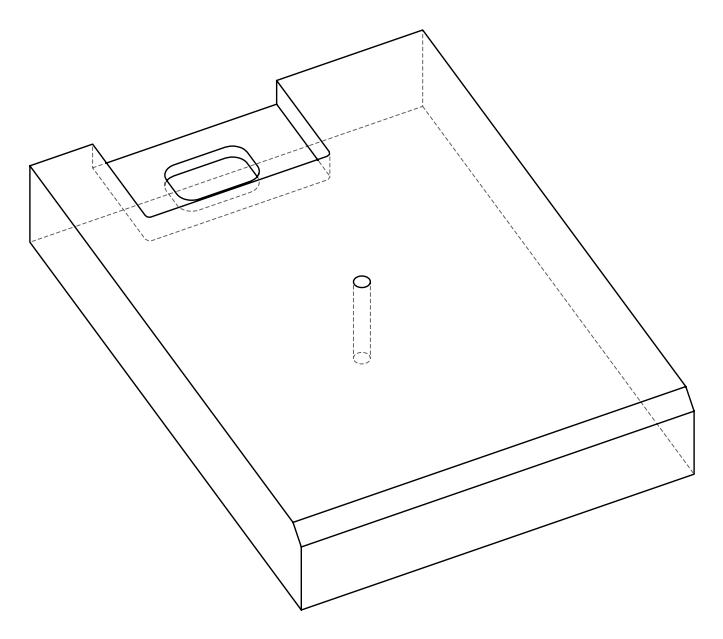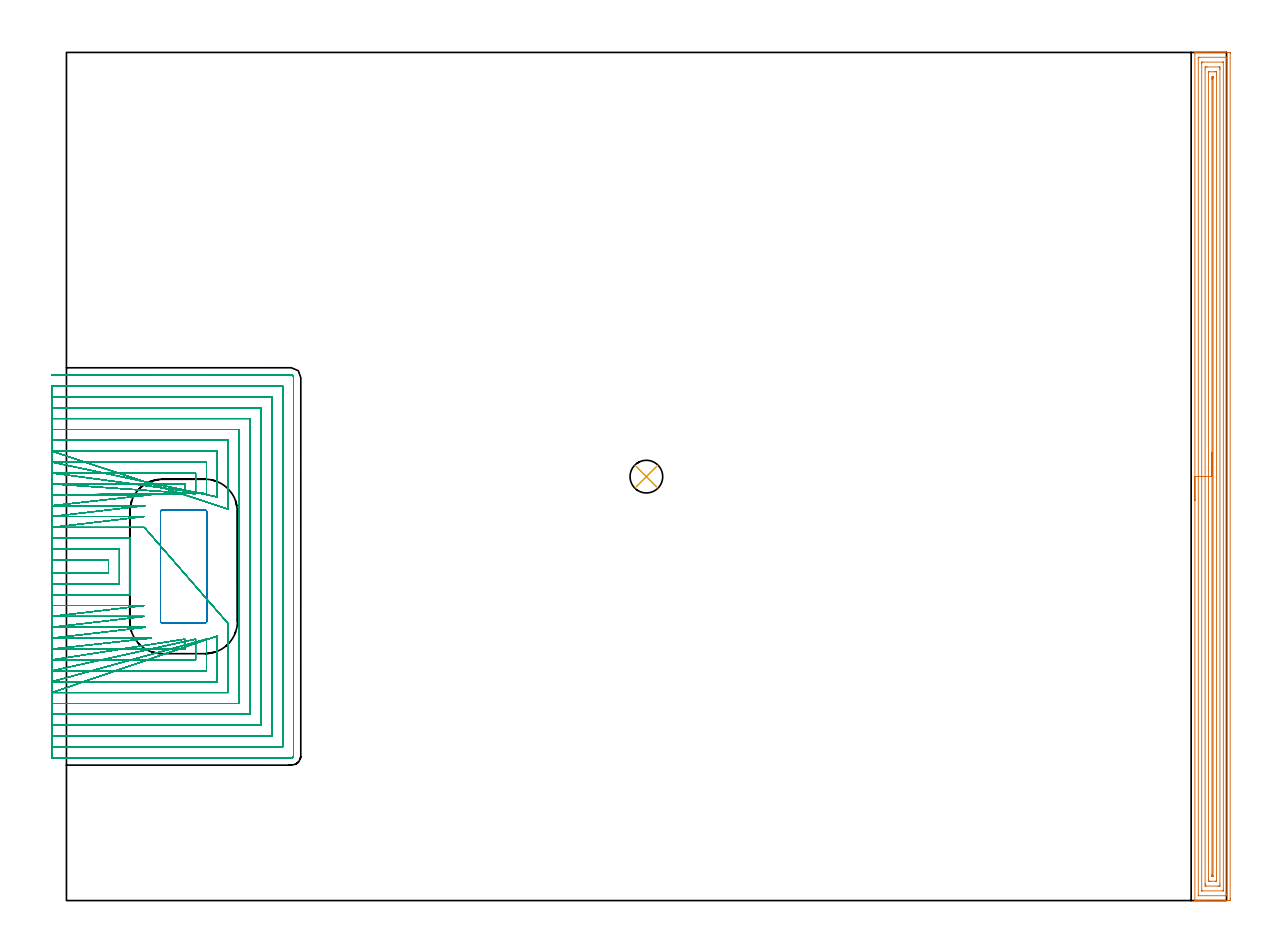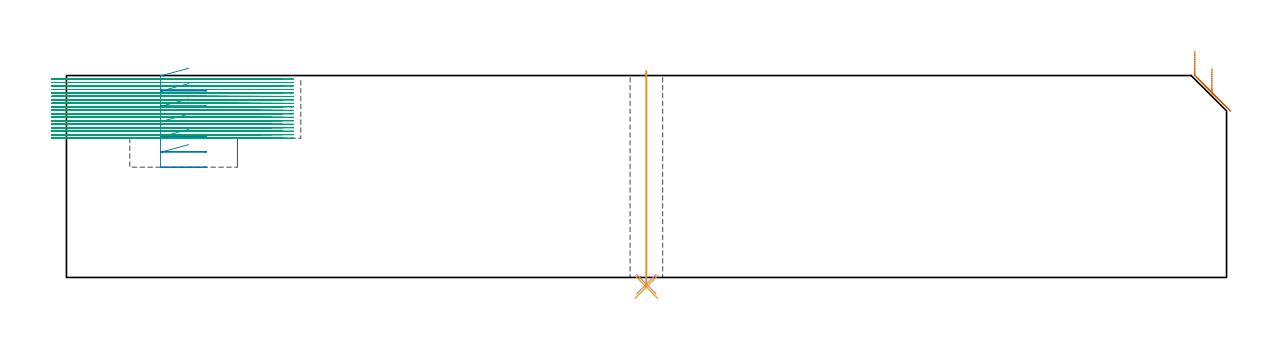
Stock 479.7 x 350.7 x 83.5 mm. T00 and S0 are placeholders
(PLAN: 5 operations, 4 tool changes, 234.3 min)
(1 AREA_MILL | FG_CHAMFER_SURFACE | UGT0205_001 | 17.03 min | 37373 mm3)
(2 MILL_RECTANGULAR_POCKET | POCKET_RECTANGULAR_STRAIGHT | UGT0201_109 | Follow Part, ap 6.35, ae 75% | 2.46 min | 115793 mm3)
(3 MILL_SLOT | SLOT_PARTIAL_RECTANGULAR | NXT0201_008 | Follow Part, ap 1.5, ae 75% | 214.14 min | 333091 mm3)
(4 DRILL_THROUGH_HOLE_FROM_SOLID_MATERIAL | STEP1HOLE | NXT0301_042 | 0.35 min | 3272 mm3)
(5 DRILL_TO_ENLARGE_THROUGH_HOLE | STEP1HOLE | NXT0301_102 | 0.36 min | 8637 mm3)
(TOOL UGT0205_001 | Chamfer Mill 20 x 3 x 45 deg. | D20 FL50 Z2)
(TOOL UGT0201_109 | End Mill 25.4 mm | D25.4 FL25 Z2)
(TOOL NXT0201_008 | ENDMILL 6mm [2P460-0600-NA 1630] | D6 FL26 Z6)
(TOOL NXT0301_042 | Carbide Drill 7.1mm [860.1-0710-057A1-MM 2214] | D7.1 PA140 FL85 Z2)
(TOOL NXT0301_102 | Carbide Drill 13.5mm [860.1-1350-108A1-MM 2214] | D13.5 PA140 FL123 Z2)
(OP 1 AREA_MILL)
G17 G21 G94 G90
T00 M6
G54
G17 G0 G90 X466.6 Y165.35 S1061 M3
G43 Z93.5 H0
G94 G1 Y165.388 Z92.628 F250.
Y165.502 Z91.763
Y165.691 Z90.912
Y165.953 Z90.08
Y166.287 Z89.274
Y166.69 Z88.5
Y167.159 Z87.764
Y167.69 Z87.072
Y168.279 Z86.429
Y168.922 Z85.839
Y169.614 Z85.308
Y170.35 Z84.84
Y171.124 Z84.437
Y171.93 Z84.103
Y172.762 Z83.841
Y173.614 Z83.652
Y174.478 Z83.538
Y175.35 Z83.5
Y350.523
X466.603 Y350.69 Z83.488
X466.661 Y350.693 Z83.431
X467.079 Y350.7 Z83.02
X467.393 Z82.707
X468.099 Z81.996
X469.344 Z80.753
X470.776 Z79.319
X480.594 Z69.504
X480.866 Y350.698 Z69.232
X481.192 Y350.69 Z68.906
X481.199 Y350.364 Z68.899
X481.2 Y0.91 Z68.9
X481.199 Y0.624 Z68.901
X481.194 Y0.023 Z68.904
X481.192 Y0.007 Z68.906
X480.594 Y0.003 Z69.504
X479.971 Y0. Z70.126
X469.884 Z80.211
X468.451 Z81.645
X468.099 Z81.996
X467.393 Z82.707
X467.079 Z83.02
X466.663 Z83.428
X466.624 Z83.466
X466.602 Y0.008 Z83.488
X466.6 Y0.177 Z83.5
Y175.35
X468.014 Z82.086
X468.015 Y348.373 Z82.085
X468.016 Y348.458 Z82.084
X468.021 Y348.626 Z82.079
X468.028 Y348.691 Z82.072
X468.048 Y348.694 Z82.052
X468.099 Y348.696 Z82.001
X468.581 Y348.7 Z81.519
X479.291 Z70.809
X479.701 Y348.699 Z70.399
X479.76 Y348.697 Z70.34
X479.775 Y348.693 Z70.325
X479.779 Y348.69 Z70.321
X479.781 Y348.655 Z70.319
X479.784 Y348.543 Z70.316
X479.786 Y348.374 Z70.314
Y348.289
X479.785 Y2.327 Z70.315
X479.784 Y2.242 Z70.316
X479.779 Y2.074 Z70.321
X479.772 Y2.009 Z70.328
X479.752 Y2.007 Z70.348
X479.701 Y2.004 Z70.399
X479.219 Y2. Z70.881
X468.099 Y2.001 Z82.001
X468.04 Y2.004 Z82.06
X468.025 Y2.007 Z82.075
X468.021 Y2.01 Z82.079
X468.019 Y2.045 Z82.081
X468.016 Y2.157 Z82.084
X468.014 Y2.496 Z82.086
Y175.35
X469.428 Z80.672
X469.429 Y346.064 Z80.671
X469.43 Y346.502 Z80.67
X469.431 Y346.615 Z80.669
X469.434 Y346.671 Z80.666
X469.437 Y346.69 Z80.663
X469.488 Y346.693 Z80.612
X469.687 Y346.699 Z80.413
X478.114 Z71.986
X478.247 Y346.696 Z71.853
X478.351 Y346.69 Z71.749
X478.366 Y346.686 Z71.734
X478.368 Y346.678 Z71.732
X478.37 Y346.653 Z71.73
X478.371 Y346.502 Z71.729
Y4.636
X478.37 Y4.198 Z71.73
X478.369 Y4.085 Z71.731
X478.366 Y4.029 Z71.734
X478.363 Y4.01 Z71.737
X478.312 Y4.007 Z71.788
X478.113 Y4.001 Z71.987
X469.686 Z80.414
X469.554 Y4.004 Z80.546
X469.449 Y4.01 Z80.651
X469.434 Y4.014 Z80.666
X469.432 Y4.022 Z80.668
X469.43 Y4.047 Z80.67
X469.429 Y4.198 Z80.671
X469.428 Y175.35 Z80.672
X470.843 Z79.257
Y343.82
X470.849 Y344.641 Z79.251
X470.852 Y344.69 Z79.248
X470.9 Y344.694 Z79.2
X471.01 Y344.698 Z79.09
X471.23 Y344.699 Z78.87
X471.669 Y344.7 Z78.431
X476.577 Z73.523
X476.792 Y344.698 Z73.308
X476.9 Y344.694 Z73.2
X476.948 Y344.69 Z73.152
X476.95 Y344.654 Z73.15
X476.957 Y343.887 Z73.143
Y343.82
Y6.88
X476.951 Y6.059 Z73.149
X476.948 Y6.01 Z73.152
X476.9 Y6.006 Z73.2
X476.79 Y6.003 Z73.31
X476.57 Y6.001 Z73.53
X476.131 Y6. Z73.969
X471.223 Y6.001 Z78.877
X471.008 Y6.003 Z79.092
X470.9 Y6.006 Z79.2
X470.852 Y6.01 Z79.248
X470.85 Y6.046 Z79.25
X470.843 Y6.813 Z79.257
Y6.88
Y175.35
X472.257 Z77.843
Y342.337
X472.26 Y342.642 Z77.84
X472.262 Y342.681 Z77.838
X472.265 Y342.691 Z77.835
X472.271 Y342.694 Z77.829
X472.311 Y342.698 Z77.789
X472.395 Y342.7 Z77.705
X472.561 Z77.539
X474.573 Z75.527
X475.239 Y342.699 Z74.861
X475.469 Y342.696 Z74.631
X475.527 Y342.69 Z74.573
X475.536 Y342.674 Z74.564
X475.539 Y342.626 Z74.561
X475.542 Y342.033 Z74.558
X475.543 Y341.728 Z74.557
Y8.667
X475.542 Y8.364 Z74.558
X475.538 Y8.058 Z74.562
X475.536 Y8.022 Z74.564
X475.527 Y8.01 Z74.573
X475.488 Y8.006 Z74.612
X475.405 Y8.003 Z74.695
X475.239 Y8.001 Z74.861
X475.012 Y8. Z75.088
X473.227 Z76.873
X472.561 Y8.002 Z77.539
X472.331 Y8.004 Z77.769
X472.273 Y8.01 Z77.827
X472.264 Y8.027 Z77.836
X472.261 Y8.074 Z77.839
X472.258 Y8.667 Z77.842
X472.257 Y8.972 Z77.843
Y175.35
X473.671 Z76.429
Y339.569
X473.672 Y340.027 Z76.428
X473.674 Y340.245 Z76.426
X473.68 Y340.69 Z76.42
X473.896 Y340.696 Z76.204
X474.082 Y340.692 Z76.018
X474.122 Y340.689 Z75.978
X474.124 Y340.62 Z75.976
X474.127 Y340.465 Z75.973
X474.129 Y340.245 Z75.971
Y340.028
Y10.324
X474.126 Y10.051 Z75.974
X474.125 Y10.019 Z75.975
X474.123 Y10.01 Z75.977
X474.086 Y10.007 Z76.014
X473.987 Y10.002 Z76.113
X473.907 Y10.001 Z76.193
X473.718 Y10.008 Z76.382
X473.678 Y10.011 Z76.422
X473.676 Y10.08 Z76.424
X473.673 Y10.236 Z76.427
X473.672 Y10.455 Z76.428
X473.671 Y10.913 Z76.429
Y175.35
Y176.222 Z76.467
Y177.087 Z76.581
Y177.938 Z76.77
Y178.77 Z77.032
Y179.576 Z77.366
Y180.35 Z77.769
Y181.086 Z78.237
Y181.778 Z78.768
Y182.421 Z79.358
Y183.01 Z80.001
Y183.542 Z80.693
Y184.01 Z81.429
Y184.413 Z82.203
Y184.747 Z83.009
Y185.009 Z83.841
Y185.198 Z84.692
Y185.312 Z85.557
Y185.35 Z86.429
G0 Z93.5
M5
M2
(OP 2 MILL_RECTANGULAR_POCKET)
G17 G21 G94 G90
T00 M6
G54
G17 G0 G90 X50.618 Y161.5 S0 M3
G43 Z93.5 H0
Z86.5
G94 G1 X39.6 Z83.548 F250.
X39.516 Z83.525
X39.292 Y161.434 Z83.463
X39.101 Y161.299 Z83.4
X38.966 Y161.108 Z83.337
X38.9 Y160.884 Z83.275
Y160.8 Z83.252
Y138.15 Z77.183
Y115.5 F500.
G3 X39.6 Y114.8 R0.7
G1 X57.3
G3 X58. Y115.5 R0.7
G1 Y160.8
G3 X57.3 Y161.5 R0.7
G1 X39.6
G3 X38.9 Y160.8 R0.7
G1 Y138.15
Y137.15
G0 X50.618 Y161.5 Z80.183
G1 X39.6 Z77.231 F250.
X39.516 Z77.209
X39.292 Y161.434 Z77.146
X39.101 Y161.299 Z77.083
X38.966 Y161.108 Z77.021
X38.9 Y160.884 Z76.958
Y160.8 Z76.936
Y138.15 Z70.867
Y115.5 F500.
G3 X39.6 Y114.8 R0.7
G1 X57.3
G3 X58. Y115.5 R0.7
G1 Y160.8
G3 X57.3 Y161.5 R0.7
G1 X39.6
G3 X38.9 Y160.8 R0.7
G1 Y138.15
Y137.15
G0 X50.618 Y161.5 Z73.867
G1 X39.6 Z70.914 F250.
X39.516 Z70.892
X39.292 Y161.434 Z70.829
X39.101 Y161.299 Z70.767
X38.966 Y161.108 Z70.704
X38.9 Y160.884 Z70.641
Y160.8 Z70.619
Y138.15 Z64.55
Y115.5 F500.
G3 X39.6 Y114.8 R0.7
G1 X57.3
G3 X58. Y115.5 R0.7
G1 Y160.8
G3 X57.3 Y161.5 R0.7
G1 X39.6
G3 X38.9 Y160.8 R0.7
G1 Y138.15
Y137.15
G0 X50.618 Y161.5 Z67.55
G1 X39.6 Z64.598 F250.
X39.516 Z64.575
X39.292 Y161.434 Z64.513
X39.101 Y161.299 Z64.45
X38.966 Y161.108 Z64.387
X38.9 Y160.884 Z64.325
Y160.8 Z64.302
Y138.15 Z58.233
Y115.5 F500.
G3 X39.6 Y114.8 R0.7
G1 X57.3
G3 X58. Y115.5 R0.7
G1 Y160.8
G3 X57.3 Y161.5 R0.7
G1 X39.6
G3 X38.9 Y160.8 R0.7
G1 Y138.15
Y137.15
G0 X50.618 Y161.5 Z61.233
G1 X39.6 Z58.281 F250.
X39.516 Z58.259
X39.292 Y161.434 Z58.196
X39.101 Y161.299 Z58.133
X38.966 Y161.108 Z58.071
X38.9 Y160.884 Z58.008
Y160.8 Z57.986
Y138.15 Z51.917
Y115.5 F500.
G3 X39.6 Y114.8 R0.7
G1 X57.3
G3 X58. Y115.5 R0.7
G1 Y160.8
G3 X57.3 Y161.5 R0.7
G1 X39.6
G3 X38.9 Y160.8 R0.7
G1 Y138.15
Y137.15
G0 X50.618 Y161.5 Z54.917
G1 X39.6 Z51.965 F250.
X39.516 Z51.942
X39.292 Y161.434 Z51.879
X39.101 Y161.299 Z51.817
X38.966 Y161.108 Z51.754
X38.9 Y160.884 Z51.692
Y160.8 Z51.669
Y138.15 Z45.6
Y115.5 F500.
G3 X39.6 Y114.8 R0.7
G1 X57.3
G3 X58. Y115.5 R0.7
G1 Y160.8
G3 X57.3 Y161.5 R0.7
G1 X39.6
G3 X38.9 Y160.8 R0.7
G1 Y138.15
Y137.15
G0 Z93.5
M5
M2
(OP 3 MILL_SLOT)
G17 G21 G94 G90
T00 M6
G54
G17 G0 G90 X-6. Y135.5 S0 M3
G43 Z93.5 H1
Z82.061
G94 G1 X-3. F250.
X17.4 F500.
Y140.8
X-3.
X-6. F250.
Y131.
X-3.
X21.9 F500.
Y145.3
X-3.
X-6. F250.
Y126.5
X-3.
X26.4 F500.
Y149.8
X-3.
X-6. F250.
Y122.
X-3.
X29.2 F500.
X32.2 F250.
X-6. Y117.5 F500.
X-3. F250.
X29.2 F500.
X32.2 F250.
X-6. Y113. F500.
X-3. F250.
X29.51 F500.
X32.51 F250.
X-6. Y108.5 F500.
X-3. F250.
X31.917 F500.
X34.917 F250.
X-6. Y104. F500.
X-3. F250.
X48.9 F500.
Y105.1
Y108.1 F250.
X-6. Y99.5 F500.
X-3. F250.
X53.4 F500.
Y105.1
Y108.1 F250.
X-6. Y95. F500.
X-3. F250.
X57.9 F500.
Y105.11
Y108.11 F250.
X-6. Y90.5 F500.
X-3. F250.
X62.4 F500.
Y106.421
Y109.421 F250.
X-6. Y86. F500.
X-3. F250.
X66.9 F500.
Y111.489
Y114.489 F250.
X32.2 Y154.3 F500.
X29.2 F250.
X-3. F500.
X-6. F250.
X32.2 Y158.8 F500.
X29.2 F250.
X-3. F500.
X-6. F250.
X32.509 Y163.3 F500.
X29.509 F250.
X-3. F500.
X-6. F250.
X34.904 Y167.8 F500.
X31.904 F250.
X-3. F500.
X-6. F250.
X48.9 Y168.2 F500.
Y171.2 F250.
Y172.3 F500.
X-3.
X-6. F250.
X53.4 Y168.2 F500.
Y171.2 F250.
Y176.8 F500.
X-3.
X-6. F250.
X57.9 Y168.192 F500.
Y171.192 F250.
Y181.3 F500.
X-3.
X-6. F250.
X62.4 Y166.881 F500.
Y169.881 F250.
Y185.8 F500.
X-3.
X-6. F250.
X66.9 Y161.819 F500.
Y164.819 F250.
Y190.3 F500.
X-3.
X-6. F250.
Y81.5
X-3.
X71.4 F500.
Y194.8
X-3.
X-6. F250.
Y77.
X-3.
X75.9 F500.
Y199.3
X-3.
X-6. F250.
Y72.5
X-3.
X80.4 F500.
Y203.8
X-3.
X-6. F250.
Y68.
X-3.
X84.9 F500.
Y208.3
X-3.
X-6. F250.
Y63.5
X-3.
X89.4 F500.
Y212.8
X-3.
X-6. F250.
Y59.
X-3.
X93.1 F500.
G3 X93.9 Y59.8 R0.8
G1 Y216.5
G3 X93.1 Y217.3 R0.8
G1 X-3.
X-6. F250.
G0 Y135.5 Z80.622
G1 X-3.
X17.4 F500.
Y140.8
X-3.
X-6. F250.
Y131.
X-3.
X21.9 F500.
Y145.3
X-3.
X-6. F250.
Y126.5
X-3.
X26.4 F500.
Y149.8
X-3.
X-6. F250.
Y122.
X-3.
X29.2 F500.
X32.2 F250.
X-6. Y117.5 F500.
X-3. F250.
X29.2 F500.
X32.2 F250.
X-6. Y113. F500.
X-3. F250.
X29.51 F500.
X32.51 F250.
X-6. Y108.5 F500.
X-3. F250.
X31.917 F500.
X34.917 F250.
X-6. Y104. F500.
X-3. F250.
X48.9 F500.
Y105.1
Y108.1 F250.
X-6. Y99.5 F500.
X-3. F250.
X53.4 F500.
Y105.1
Y108.1 F250.
X-6. Y95. F500.
X-3. F250.
X57.9 F500.
Y105.11
Y108.11 F250.
X-6. Y90.5 F500.
X-3. F250.
X62.4 F500.
Y106.421
Y109.421 F250.
X-6. Y86. F500.
X-3. F250.
X66.9 F500.
Y111.489
Y114.489 F250.
X32.2 Y154.3 F500.
X29.2 F250.
X-3. F500.
X-6. F250.
X32.2 Y158.8 F500.
X29.2 F250.
X-3. F500.
X-6. F250.
X32.509 Y163.3 F500.
X29.509 F250.
X-3. F500.
X-6. F250.
X34.904 Y167.8 F500.
X31.904 F250.
X-3. F500.
X-6. F250.
X48.9 Y168.2 F500.
Y171.2 F250.
Y172.3 F500.
X-3.
X-6. F250.
X53.4 Y168.2 F500.
Y171.2 F250.
Y176.8 F500.
X-3.
X-6. F250.
X57.9 Y168.192 F500.
Y171.192 F250.
Y181.3 F500.
X-3.
X-6. F250.
X62.4 Y166.881 F500.
Y169.881 F250.
Y185.8 F500.
X-3.
X-6. F250.
X66.9 Y161.819 F500.
Y164.819 F250.
Y190.3 F500.
X-3.
X-6. F250.
Y81.5
X-3.
X71.4 F500.
Y194.8
X-3.
X-6. F250.
Y77.
X-3.
X75.9 F500.
Y199.3
X-3.
X-6. F250.
Y72.5
X-3.
X80.4 F500.
Y203.8
X-3.
X-6. F250.
Y68.
X-3.
X84.9 F500.
Y208.3
X-3.
X-6. F250.
Y63.5
X-3.
X89.4 F500.
Y212.8
X-3.
X-6. F250.
Y59.
X-3.
X93.1 F500.
G3 X93.9 Y59.8 R0.8
G1 Y216.5
G3 X93.1 Y217.3 R0.8
G1 X-3.
X-6. F250.
G0 Y135.5 Z79.183
G1 X-3.
X17.4 F500.
Y140.8
X-3.
X-6. F250.
Y131.
X-3.
X21.9 F500.
Y145.3
X-3.
X-6. F250.
Y126.5
X-3.
X26.4 F500.
Y149.8
X-3.
X-6. F250.
Y122.
X-3.
X29.2 F500.
X32.2 F250.
X-6. Y117.5 F500.
X-3. F250.
X29.2 F500.
X32.2 F250.
X-6. Y113. F500.
X-3. F250.
X29.51 F500.
X32.51 F250.
X-6. Y108.5 F500.
X-3. F250.
X31.917 F500.
X34.917 F250.
X-6. Y104. F500.
X-3. F250.
X48.9 F500.
Y105.1
Y108.1 F250.
X-6. Y99.5 F500.
X-3. F250.
X53.4 F500.
Y105.1
Y108.1 F250.
X-6. Y95. F500.
X-3. F250.
X57.9 F500.
Y105.11
Y108.11 F250.
X-6. Y90.5 F500.
X-3. F250.
X62.4 F500.
Y106.421
Y109.421 F250.
X-6. Y86. F500.
X-3. F250.
X66.9 F500.
Y111.489
Y114.489 F250.
X32.2 Y154.3 F500.
X29.2 F250.
X-3. F500.
X-6. F250.
X32.2 Y158.8 F500.
X29.2 F250.
X-3. F500.
X-6. F250.
X32.509 Y163.3 F500.
X29.509 F250.
X-3. F500.
X-6. F250.
X34.904 Y167.8 F500.
X31.904 F250.
X-3. F500.
X-6. F250.
X48.9 Y168.2 F500.
Y171.2 F250.
Y172.3 F500.
X-3.
X-6. F250.
X53.4 Y168.2 F500.
Y171.2 F250.
Y176.8 F500.
X-3.
X-6. F250.
X57.9 Y168.192 F500.
Y171.192 F250.
Y181.3 F500.
X-3.
X-6. F250.
X62.4 Y166.881 F500.
Y169.881 F250.
Y185.8 F500.
X-3.
X-6. F250.
X66.9 Y161.819 F500.
Y164.819 F250.
Y190.3 F500.
X-3.
X-6. F250.
Y81.5
X-3.
X71.4 F500.
Y194.8
X-3.
X-6. F250.
Y77.
X-3.
X75.9 F500.
Y199.3
X-3.
X-6. F250.
Y72.5
X-3.
X80.4 F500.
Y203.8
X-3.
X-6. F250.
Y68.
X-3.
X84.9 F500.
Y208.3
X-3.
X-6. F250.
Y63.5
X-3.
X89.4 F500.
Y212.8
X-3.
X-6. F250.
Y59.
X-3.
X93.1 F500.
G3 X93.9 Y59.8 R0.8
G1 Y216.5
G3 X93.1 Y217.3 R0.8
G1 X-3.
X-6. F250.
G0 Y135.5 Z77.744
G1 X-3.
X17.4 F500.
Y140.8
X-3.
X-6. F250.
Y131.
X-3.
X21.9 F500.
Y145.3
X-3.
X-6. F250.
Y126.5
X-3.
X26.4 F500.
Y149.8
X-3.
X-6. F250.
Y122.
X-3.
X29.2 F500.
X32.2 F250.
X-6. Y117.5 F500.
X-3. F250.
X29.2 F500.
X32.2 F250.
X-6. Y113. F500.
X-3. F250.
X29.51 F500.
X32.51 F250.
X-6. Y108.5 F500.
X-3. F250.
X31.917 F500.
X34.917 F250.
X-6. Y104. F500.
X-3. F250.
X48.9 F500.
Y105.1
Y108.1 F250.
X-6. Y99.5 F500.
X-3. F250.
X53.4 F500.
Y105.1
Y108.1 F250.
X-6. Y95. F500.
X-3. F250.
X57.9 F500.
Y105.11
Y108.11 F250.
X-6. Y90.5 F500.
X-3. F250.
X62.4 F500.
Y106.421
Y109.421 F250.
X-6. Y86. F500.
X-3. F250.
X66.9 F500.
Y111.489
Y114.489 F250.
X32.2 Y154.3 F500.
X29.2 F250.
X-3. F500.
X-6. F250.
X32.2 Y158.8 F500.
X29.2 F250.
X-3. F500.
X-6. F250.
X32.509 Y163.3 F500.
X29.509 F250.
X-3. F500.
X-6. F250.
X34.904 Y167.8 F500.
X31.904 F250.
X-3. F500.
X-6. F250.
X48.9 Y168.2 F500.
Y171.2 F250.
Y172.3 F500.
X-3.
X-6. F250.
X53.4 Y168.2 F500.
Y171.2 F250.
Y176.8 F500.
X-3.
X-6. F250.
X57.9 Y168.192 F500.
Y171.192 F250.
Y181.3 F500.
X-3.
X-6. F250.
X62.4 Y166.881 F500.
Y169.881 F250.
Y185.8 F500.
X-3.
X-6. F250.
X66.9 Y161.819 F500.
Y164.819 F250.
Y190.3 F500.
X-3.
X-6. F250.
Y81.5
X-3.
X71.4 F500.
Y194.8
X-3.
X-6. F250.
Y77.
X-3.
X75.9 F500.
Y199.3
X-3.
X-6. F250.
Y72.5
X-3.
X80.4 F500.
Y203.8
X-3.
X-6. F250.
Y68.
X-3.
X84.9 F500.
Y208.3
X-3.
X-6. F250.
Y63.5
X-3.
X89.4 F500.
Y212.8
X-3.
X-6. F250.
Y59.
X-3.
X93.1 F500.
G3 X93.9 Y59.8 R0.8
G1 Y216.5
G3 X93.1 Y217.3 R0.8
G1 X-3.
X-6. F250.
G0 Y135.5 Z76.305
G1 X-3.
X17.4 F500.
Y140.8
X-3.
X-6. F250.
Y131.
X-3.
X21.9 F500.
Y145.3
X-3.
X-6. F250.
Y126.5
X-3.
X26.4 F500.
Y149.8
X-3.
X-6. F250.
Y122.
X-3.
X29.2 F500.
X32.2 F250.
X-6. Y117.5 F500.
X-3. F250.
X29.2 F500.
X32.2 F250.
X-6. Y113. F500.
X-3. F250.
X29.51 F500.
X32.51 F250.
X-6. Y108.5 F500.
X-3. F250.
X31.917 F500.
X34.917 F250.
X-6. Y104. F500.
X-3. F250.
X48.9 F500.
Y105.1
Y108.1 F250.
X-6. Y99.5 F500.
X-3. F250.
X53.4 F500.
Y105.1
Y108.1 F250.
X-6. Y95. F500.
X-3. F250.
X57.9 F500.
Y105.11
Y108.11 F250.
X-6. Y90.5 F500.
X-3. F250.
X62.4 F500.
Y106.421
Y109.421 F250.
X-6. Y86. F500.
X-3. F250.
X66.9 F500.
Y111.49
Y114.49 F250.
X32.2 Y154.3 F500.
X29.2 F250.
X-3. F500.
X-6. F250.
X32.2 Y158.8 F500.
X29.2 F250.
X-3. F500.
X-6. F250.
X32.51 Y163.3 F500.
X29.51 F250.
X-3. F500.
X-6. F250.
X34.904 Y167.8 F500.
X31.904 F250.
X-3. F500.
X-6. F250.
X48.9 Y168.2 F500.
Y171.2 F250.
Y172.3 F500.
X-3.
X-6. F250.
X53.4 Y168.2 F500.
Y171.2 F250.
Y176.8 F500.
X-3.
X-6. F250.
X57.9 Y168.192 F500.
Y171.192 F250.
Y181.3 F500.
X-3.
X-6. F250.
X62.4 Y166.881 F500.
Y169.881 F250.
Y185.8 F500.
X-3.
X-6. F250.
X66.9 Y161.819 F500.
Y164.819 F250.
Y190.3 F500.
X-3.
X-6. F250.
Y81.5
X-3.
X71.4 F500.
Y194.8
X-3.
X-6. F250.
Y77.
X-3.
X75.9 F500.
Y199.3
X-3.
X-6. F250.
Y72.5
X-3.
X80.4 F500.
Y203.8
X-3.
X-6. F250.
Y68.
X-3.
X84.9 F500.
Y208.3
X-3.
X-6. F250.
Y63.5
X-3.
X89.4 F500.
Y212.8
X-3.
X-6. F250.
Y59.
X-3.
X93.1 F500.
G3 X93.9 Y59.8 R0.8
G1 Y216.5
G3 X93.1 Y217.3 R0.8
G1 X-3.
X-6. F250.
G0 Y135.5 Z74.867
G1 X-3.
X17.4 F500.
Y140.8
X-3.
X-6. F250.
Y131.
X-3.
X21.9 F500.
Y145.3
X-3.
X-6. F250.
Y126.5
X-3.
X26.4 F500.
Y149.8
X-3.
X-6. F250.
Y122.
X-3.
X29.2 F500.
X32.2 F250.
X-6. Y117.5 F500.
X-3. F250.
X29.2 F500.
X32.2 F250.
X-6. Y113. F500.
X-3. F250.
X29.51 F500.
X32.51 F250.
X-6. Y108.5 F500.
X-3. F250.
X31.917 F500.
X34.917 F250.
X-6. Y104. F500.
X-3. F250.
X48.9 F500.
Y105.1
Y108.1 F250.
X-6. Y99.5 F500.
X-3. F250.
X53.4 F500.
Y105.1
Y108.1 F250.
X-6. Y95. F500.
X-3. F250.
X57.9 F500.
Y105.11
Y108.11 F250.
X-6. Y90.5 F500.
X-3. F250.
X62.4 F500.
Y106.421
Y109.421 F250.
X-6. Y86. F500.
X-3. F250.
X66.9 F500.
Y111.49
Y114.49 F250.
X32.2 Y154.3 F500.
X29.2 F250.
X-3. F500.
X-6. F250.
X32.2 Y158.8 F500.
X29.2 F250.
X-3. F500.
X-6. F250.
X32.51 Y163.3 F500.
X29.51 F250.
X-3. F500.
X-6. F250.
X34.904 Y167.8 F500.
X31.904 F250.
X-3. F500.
X-6. F250.
X48.9 Y168.2 F500.
Y171.2 F250.
Y172.3 F500.
X-3.
X-6. F250.
X53.4 Y168.2 F500.
Y171.2 F250.
Y176.8 F500.
X-3.
X-6. F250.
X57.9 Y168.192 F500.
Y171.192 F250.
Y181.3 F500.
X-3.
X-6. F250.
X62.4 Y166.881 F500.
Y169.881 F250.
Y185.8 F500.
X-3.
X-6. F250.
X66.9 Y161.819 F500.
Y164.819 F250.
Y190.3 F500.
X-3.
X-6. F250.
Y81.5
X-3.
X71.4 F500.
Y194.8
X-3.
X-6. F250.
Y77.
X-3.
X75.9 F500.
Y199.3
X-3.
X-6. F250.
Y72.5
X-3.
X80.4 F500.
Y203.8
X-3.
X-6. F250.
Y68.
X-3.
X84.9 F500.
Y208.3
X-3.
X-6. F250.
Y63.5
X-3.
X89.4 F500.
Y212.8
X-3.
X-6. F250.
Y59.
X-3.
X93.1 F500.
G3 X93.9 Y59.8 R0.8
G1 Y216.5
G3 X93.1 Y217.3 R0.8
G1 X-3.
X-6. F250.
G0 Y135.5 Z73.428
G1 X-3.
X17.4 F500.
Y140.8
X-3.
X-6. F250.
Y131.
X-3.
X21.9 F500.
Y145.3
X-3.
X-6. F250.
Y126.5
X-3.
X26.4 F500.
Y149.8
X-3.
X-6. F250.
Y122.
X-3.
X29.2 F500.
X32.2 F250.
X-6. Y117.5 F500.
X-3. F250.
X29.2 F500.
X32.2 F250.
X-6. Y113. F500.
X-3. F250.
X29.51 F500.
X32.51 F250.
X-6. Y108.5 F500.
X-3. F250.
X31.917 F500.
X34.917 F250.
X-6. Y104. F500.
X-3. F250.
X48.9 F500.
Y105.1
Y108.1 F250.
X-6. Y99.5 F500.
X-3. F250.
X53.4 F500.
Y105.1
Y108.1 F250.
X-6. Y95. F500.
X-3. F250.
X57.9 F500.
Y105.11
Y108.11 F250.
X-6. Y90.5 F500.
X-3. F250.
X62.4 F500.
Y106.421
Y109.421 F250.
X-6. Y86. F500.
X-3. F250.
X66.9 F500.
Y111.489
Y114.489 F250.
X32.2 Y154.3 F500.
X29.2 F250.
X-3. F500.
X-6. F250.
X32.2 Y158.8 F500.
X29.2 F250.
X-3. F500.
X-6. F250.
X32.509 Y163.3 F500.
X29.509 F250.
X-3. F500.
X-6. F250.
X34.904 Y167.8 F500.
X31.904 F250.
X-3. F500.
X-6. F250.
X48.9 Y168.2 F500.
Y171.2 F250.
Y172.3 F500.
X-3.
X-6. F250.
X53.4 Y168.2 F500.
Y171.2 F250.
Y176.8 F500.
X-3.
X-6. F250.
X57.9 Y168.192 F500.
Y171.192 F250.
Y181.3 F500.
X-3.
X-6. F250.
X62.4 Y166.881 F500.
Y169.881 F250.
Y185.8 F500.
X-3.
X-6. F250.
X66.9 Y161.819 F500.
Y164.819 F250.
Y190.3 F500.
X-3.
X-6. F250.
Y81.5
X-3.
X71.4 F500.
Y194.8
X-3.
X-6. F250.
Y77.
X-3.
X75.9 F500.
Y199.3
X-3.
X-6. F250.
Y72.5
X-3.
X80.4 F500.
Y203.8
X-3.
X-6. F250.
Y68.
X-3.
X84.9 F500.
Y208.3
X-3.
X-6. F250.
Y63.5
X-3.
X89.4 F500.
Y212.8
X-3.
X-6. F250.
Y59.
X-3.
X93.1 F500.
G3 X93.9 Y59.8 R0.8
G1 Y216.5
G3 X93.1 Y217.3 R0.8
G1 X-3.
X-6. F250.
G0 Y135.5 Z71.989
G1 X-3.
X17.4 F500.
Y140.8
X-3.
X-6. F250.
Y131.
X-3.
X21.9 F500.
Y145.3
X-3.
X-6. F250.
Y126.5
X-3.
X26.4 F500.
Y149.8
X-3.
X-6. F250.
Y122.
X-3.
X29.2 F500.
X32.2 F250.
X-6. Y117.5 F500.
X-3. F250.
X29.2 F500.
X32.2 F250.
X-6. Y113. F500.
X-3. F250.
X29.51 F500.
X32.51 F250.
X-6. Y108.5 F500.
X-3. F250.
X31.917 F500.
X34.917 F250.
X-6. Y104. F500.
X-3. F250.
X48.9 F500.
Y105.1
Y108.1 F250.
X-6. Y99.5 F500.
X-3. F250.
X53.4 F500.
Y105.1
Y108.1 F250.
X-6. Y95. F500.
X-3. F250.
X57.9 F500.
Y105.11
Y108.11 F250.
X-6. Y90.5 F500.
X-3. F250.
X62.4 F500.
Y106.421
Y109.421 F250.
X-6. Y86. F500.
X-3. F250.
X66.9 F500.
Y111.489
Y114.489 F250.
X32.2 Y154.3 F500.
X29.2 F250.
X-3. F500.
X-6. F250.
X32.2 Y158.8 F500.
X29.2 F250.
X-3. F500.
X-6. F250.
X32.509 Y163.3 F500.
X29.509 F250.
X-3. F500.
X-6. F250.
X34.904 Y167.8 F500.
X31.904 F250.
X-3. F500.
X-6. F250.
X48.9 Y168.2 F500.
Y171.2 F250.
Y172.3 F500.
X-3.
X-6. F250.
X53.4 Y168.2 F500.
Y171.2 F250.
Y176.8 F500.
X-3.
X-6. F250.
X57.9 Y168.192 F500.
Y171.192 F250.
Y181.3 F500.
X-3.
X-6. F250.
X62.4 Y166.881 F500.
Y169.881 F250.
Y185.8 F500.
X-3.
X-6. F250.
X66.9 Y161.819 F500.
Y164.819 F250.
Y190.3 F500.
X-3.
X-6. F250.
Y81.5
X-3.
X71.4 F500.
Y194.8
X-3.
X-6. F250.
Y77.
X-3.
X75.9 F500.
Y199.3
X-3.
X-6. F250.
Y72.5
X-3.
X80.4 F500.
Y203.8
X-3.
X-6. F250.
Y68.
X-3.
X84.9 F500.
Y208.3
X-3.
X-6. F250.
Y63.5
X-3.
X89.4 F500.
Y212.8
X-3.
X-6. F250.
Y59.
X-3.
X93.1 F500.
G3 X93.9 Y59.8 R0.8
G1 Y216.5
G3 X93.1 Y217.3 R0.8
G1 X-3.
X-6. F250.
G0 Y135.5 Z70.55
G1 X-3.
X17.4 F500.
Y140.8
X-3.
X-6. F250.
Y131.
X-3.
X21.9 F500.
Y145.3
X-3.
X-6. F250.
Y126.5
X-3.
X26.4 F500.
Y149.8
X-3.
X-6. F250.
Y122.
X-3.
X29.2 F500.
X32.2 F250.
X-6. Y117.5 F500.
X-3. F250.
X29.2 F500.
X32.2 F250.
X-6. Y113. F500.
X-3. F250.
X29.51 F500.
X32.51 F250.
X-6. Y108.5 F500.
X-3. F250.
X31.917 F500.
X34.917 F250.
X-6. Y104. F500.
X-3. F250.
X48.9 F500.
Y105.1
Y108.1 F250.
X-6. Y99.5 F500.
X-3. F250.
X53.4 F500.
Y105.1
Y108.1 F250.
X-6. Y95. F500.
X-3. F250.
X57.9 F500.
Y105.11
Y108.11 F250.
X-6. Y90.5 F500.
X-3. F250.
X62.4 F500.
Y106.421
Y109.421 F250.
X-6. Y86. F500.
X-3. F250.
X66.9 F500.
Y111.489
Y114.489 F250.
X32.2 Y154.3 F500.
X29.2 F250.
X-3. F500.
X-6. F250.
X32.2 Y158.8 F500.
X29.2 F250.
X-3. F500.
X-6. F250.
X32.509 Y163.3 F500.
X29.509 F250.
X-3. F500.
X-6. F250.
X34.904 Y167.8 F500.
X31.904 F250.
X-3. F500.
X-6. F250.
X48.9 Y168.2 F500.
Y171.2 F250.
Y172.3 F500.
X-3.
X-6. F250.
X53.4 Y168.2 F500.
Y171.2 F250.
Y176.8 F500.
X-3.
X-6. F250.
X57.9 Y168.192 F500.
Y171.192 F250.
Y181.3 F500.
X-3.
X-6. F250.
X62.4 Y166.881 F500.
Y169.881 F250.
Y185.8 F500.
X-3.
X-6. F250.
X66.9 Y161.819 F500.
Y164.819 F250.
Y190.3 F500.
X-3.
X-6. F250.
Y81.5
X-3.
X71.4 F500.
Y194.8
X-3.
X-6. F250.
Y77.
X-3.
X75.9 F500.
Y199.3
X-3.
X-6. F250.
Y72.5
X-3.
X80.4 F500.
Y203.8
X-3.
X-6. F250.
Y68.
X-3.
X84.9 F500.
Y208.3
X-3.
X-6. F250.
Y63.5
X-3.
X89.4 F500.
Y212.8
X-3.
X-6. F250.
Y59.
X-3.
X93.1 F500.
G3 X93.9 Y59.8 R0.8
G1 Y216.5
G3 X93.1 Y217.3 R0.8
G1 X-3.
X-6. F250.
G0 Y135.5 Z69.111
G1 X-3.
X17.4 F500.
Y140.8
X-3.
X-6. F250.
Y131.
X-3.
X21.9 F500.
Y145.3
X-3.
X-6. F250.
Y126.5
X-3.
X26.4 F500.
Y149.8
X-3.
X-6. F250.
Y122.
X-3.
X29.2 F500.
X32.2 F250.
X-6. Y117.5 F500.
X-3. F250.
X29.2 F500.
X32.2 F250.
X-6. Y113. F500.
X-3. F250.
X29.51 F500.
X32.51 F250.
X-6. Y108.5 F500.
X-3. F250.
X31.917 F500.
X34.917 F250.
X-6. Y104. F500.
X-3. F250.
X48.9 F500.
Y105.1
Y108.1 F250.
X-6. Y99.5 F500.
X-3. F250.
X53.4 F500.
Y105.1
Y108.1 F250.
X-6. Y95. F500.
X-3. F250.
X57.9 F500.
Y105.11
Y108.11 F250.
X-6. Y90.5 F500.
X-3. F250.
X62.4 F500.
Y106.421
Y109.421 F250.
X-6. Y86. F500.
X-3. F250.
X66.9 F500.
Y111.489
Y114.489 F250.
X32.2 Y154.3 F500.
X29.2 F250.
X-3. F500.
X-6. F250.
X32.2 Y158.8 F500.
X29.2 F250.
X-3. F500.
X-6. F250.
X32.509 Y163.3 F500.
X29.509 F250.
X-3. F500.
X-6. F250.
X34.904 Y167.8 F500.
X31.904 F250.
X-3. F500.
X-6. F250.
X48.9 Y168.2 F500.
Y171.2 F250.
Y172.3 F500.
X-3.
X-6. F250.
X53.4 Y168.2 F500.
Y171.2 F250.
Y176.8 F500.
X-3.
X-6. F250.
X57.9 Y168.192 F500.
Y171.192 F250.
Y181.3 F500.
X-3.
X-6. F250.
X62.4 Y166.881 F500.
Y169.881 F250.
Y185.8 F500.
X-3.
X-6. F250.
X66.9 Y161.819 F500.
Y164.819 F250.
Y190.3 F500.
X-3.
X-6. F250.
Y81.5
X-3.
X71.4 F500.
Y194.8
X-3.
X-6. F250.
Y77.
X-3.
X75.9 F500.
Y199.3
X-3.
X-6. F250.
Y72.5
X-3.
X80.4 F500.
Y203.8
X-3.
X-6. F250.
Y68.
X-3.
X84.9 F500.
Y208.3
X-3.
X-6. F250.
Y63.5
X-3.
X89.4 F500.
Y212.8
X-3.
X-6. F250.
Y59.
X-3.
X93.1 F500.
G3 X93.9 Y59.8 R0.8
G1 Y216.5
G3 X93.1 Y217.3 R0.8
G1 X-3.
X-6. F250.
G0 Y135.5 Z67.672
G1 X-3.
X17.4 F500.
Y140.8
X-3.
X-6. F250.
Y131.
X-3.
X21.9 F500.
Y145.3
X-3.
X-6. F250.
Y126.5
X-3.
X26.4 F500.
Y149.8
X-3.
X-6. F250.
Y122.
X-3.
X29.2 F500.
X32.2 F250.
X-6. Y117.5 F500.
X-3. F250.
X29.2 F500.
X32.2 F250.
X-6. Y113. F500.
X-3. F250.
X29.51 F500.
X32.51 F250.
X-6. Y108.5 F500.
X-3. F250.
X31.917 F500.
X34.917 F250.
X-6. Y104. F500.
X-3. F250.
X48.9 F500.
Y105.1
Y108.1 F250.
X-6. Y99.5 F500.
X-3. F250.
X53.4 F500.
Y105.1
Y108.1 F250.
X-6. Y95. F500.
X-3. F250.
X57.9 F500.
Y105.11
Y108.11 F250.
X-6. Y90.5 F500.
X-3. F250.
X62.4 F500.
Y106.421
Y109.421 F250.
X-6. Y86. F500.
X-3. F250.
X66.9 F500.
Y111.489
Y114.489 F250.
X32.2 Y154.3 F500.
X29.2 F250.
X-3. F500.
X-6. F250.
X32.2 Y158.8 F500.
X29.2 F250.
X-3. F500.
X-6. F250.
X32.509 Y163.3 F500.
X29.509 F250.
X-3. F500.
X-6. F250.
X34.904 Y167.8 F500.
X31.904 F250.
X-3. F500.
X-6. F250.
X48.9 Y168.2 F500.
Y171.2 F250.
Y172.3 F500.
X-3.
X-6. F250.
X53.4 Y168.2 F500.
Y171.2 F250.
Y176.8 F500.
X-3.
X-6. F250.
X57.9 Y168.192 F500.
Y171.192 F250.
Y181.3 F500.
X-3.
X-6. F250.
X62.4 Y166.881 F500.
Y169.881 F250.
Y185.8 F500.
X-3.
X-6. F250.
X66.9 Y161.819 F500.
Y164.819 F250.
Y190.3 F500.
X-3.
X-6. F250.
Y81.5
X-3.
X71.4 F500.
Y194.8
X-3.
X-6. F250.
Y77.
X-3.
X75.9 F500.
Y199.3
X-3.
X-6. F250.
Y72.5
X-3.
X80.4 F500.
Y203.8
X-3.
X-6. F250.
Y68.
X-3.
X84.9 F500.
Y208.3
X-3.
X-6. F250.
Y63.5
X-3.
X89.4 F500.
Y212.8
X-3.
X-6. F250.
Y59.
X-3.
X93.1 F500.
G3 X93.9 Y59.8 R0.8
G1 Y216.5
G3 X93.1 Y217.3 R0.8
G1 X-3.
X-6. F250.
G0 Y135.5 Z66.233
G1 X-3.
X17.4 F500.
Y140.8
X-3.
X-6. F250.
Y131.
X-3.
X21.9 F500.
Y145.3
X-3.
X-6. F250.
Y126.5
X-3.
X26.4 F500.
Y149.8
X-3.
X-6. F250.
Y122.
X-3.
X29.2 F500.
X32.2 F250.
X-6. Y117.5 F500.
X-3. F250.
X29.2 F500.
X32.2 F250.
X-6. Y113. F500.
X-3. F250.
X29.51 F500.
X32.51 F250.
X-6. Y108.5 F500.
X-3. F250.
X31.917 F500.
X34.917 F250.
X-6. Y104. F500.
X-3. F250.
X48.9 F500.
Y105.1
Y108.1 F250.
X-6. Y99.5 F500.
X-3. F250.
X53.4 F500.
Y105.1
Y108.1 F250.
X-6. Y95. F500.
X-3. F250.
X57.9 F500.
Y105.11
Y108.11 F250.
X-6. Y90.5 F500.
X-3. F250.
X62.4 F500.
Y106.421
Y109.421 F250.
X-6. Y86. F500.
X-3. F250.
X66.9 F500.
Y111.489
Y114.489 F250.
X32.2 Y154.3 F500.
X29.2 F250.
X-3. F500.
X-6. F250.
X32.2 Y158.8 F500.
X29.2 F250.
X-3. F500.
X-6. F250.
X32.509 Y163.3 F500.
X29.509 F250.
X-3. F500.
X-6. F250.
X34.904 Y167.8 F500.
X31.904 F250.
X-3. F500.
X-6. F250.
X48.9 Y168.2 F500.
Y171.2 F250.
Y172.3 F500.
X-3.
X-6. F250.
X53.4 Y168.2 F500.
Y171.2 F250.
Y176.8 F500.
X-3.
X-6. F250.
X57.9 Y168.192 F500.
Y171.192 F250.
Y181.3 F500.
X-3.
X-6. F250.
X62.4 Y166.881 F500.
Y169.881 F250.
Y185.8 F500.
X-3.
X-6. F250.
X66.9 Y161.819 F500.
Y164.819 F250.
Y190.3 F500.
X-3.
X-6. F250.
Y81.5
X-3.
X71.4 F500.
Y194.8
X-3.
X-6. F250.
Y77.
X-3.
X75.9 F500.
Y199.3
X-3.
X-6. F250.
Y72.5
X-3.
X80.4 F500.
Y203.8
X-3.
X-6. F250.
Y68.
X-3.
X84.9 F500.
Y208.3
X-3.
X-6. F250.
Y63.5
X-3.
X89.4 F500.
Y212.8
X-3.
X-6. F250.
Y59.
X-3.
X93.1 F500.
G3 X93.9 Y59.8 R0.8
G1 Y216.5
G3 X93.1 Y217.3 R0.8
G1 X-3.
X-6. F250.
G0 Y135.5 Z64.794
G1 X-3.
X17.4 F500.
Y140.8
X-3.
X-6. F250.
Y131.
X-3.
X21.9 F500.
Y145.3
X-3.
X-6. F250.
Y126.5
X-3.
X26.4 F500.
Y149.8
X-3.
X-6. F250.
Y122.
X-3.
X29.2 F500.
X32.2 F250.
X-6. Y117.5 F500.
X-3. F250.
X29.2 F500.
X32.2 F250.
X-6. Y113. F500.
X-3. F250.
X29.51 F500.
X32.51 F250.
X-6. Y108.5 F500.
X-3. F250.
X31.917 F500.
X34.917 F250.
X-6. Y104. F500.
X-3. F250.
X48.9 F500.
Y105.1
Y108.1 F250.
X-6. Y99.5 F500.
X-3. F250.
X53.4 F500.
Y105.1
Y108.1 F250.
X-6. Y95. F500.
X-3. F250.
X57.9 F500.
Y105.11
Y108.11 F250.
X-6. Y90.5 F500.
X-3. F250.
X62.4 F500.
Y106.421
Y109.421 F250.
X-6. Y86. F500.
X-3. F250.
X66.9 F500.
Y111.489
Y114.489 F250.
X32.2 Y154.3 F500.
X29.2 F250.
X-3. F500.
X-6. F250.
X32.2 Y158.8 F500.
X29.2 F250.
X-3. F500.
X-6. F250.
X32.509 Y163.3 F500.
X29.509 F250.
X-3. F500.
X-6. F250.
X34.904 Y167.8 F500.
X31.904 F250.
X-3. F500.
X-6. F250.
X48.9 Y168.2 F500.
Y171.2 F250.
Y172.3 F500.
X-3.
X-6. F250.
X53.4 Y168.2 F500.
Y171.2 F250.
Y176.8 F500.
X-3.
X-6. F250.
X57.9 Y168.192 F500.
Y171.192 F250.
Y181.3 F500.
X-3.
X-6. F250.
X62.4 Y166.881 F500.
Y169.881 F250.
Y185.8 F500.
X-3.
X-6. F250.
X66.9 Y161.819 F500.
Y164.819 F250.
Y190.3 F500.
X-3.
X-6. F250.
Y81.5
X-3.
X71.4 F500.
Y194.8
X-3.
X-6. F250.
Y77.
X-3.
X75.9 F500.
Y199.3
X-3.
X-6. F250.
Y72.5
X-3.
X80.4 F500.
Y203.8
X-3.
X-6. F250.
Y68.
X-3.
X84.9 F500.
Y208.3
X-3.
X-6. F250.
Y63.5
X-3.
X89.4 F500.
Y212.8
X-3.
X-6. F250.
Y59.
X-3.
X93.1 F500.
G3 X93.9 Y59.8 R0.8
G1 Y216.5
G3 X93.1 Y217.3 R0.8
G1 X-3.
X-6. F250.
G0 Y135.5 Z63.356
G1 X-3.
X17.4 F500.
Y140.8
X-3.
X-6. F250.
Y131.
X-3.
X21.9 F500.
Y145.3
X-3.
X-6. F250.
Y126.5
X-3.
X26.4 F500.
Y149.8
X-3.
X-6. F250.
Y122.
X-3.
X29.2 F500.
X32.2 F250.
X-6. Y117.5 F500.
X-3. F250.
X29.2 F500.
X32.2 F250.
X-6. Y113. F500.
X-3. F250.
X29.51 F500.
X32.51 F250.
X-6. Y108.5 F500.
X-3. F250.
X31.917 F500.
X34.917 F250.
X-6. Y104. F500.
X-3. F250.
X48.9 F500.
Y105.1
Y108.1 F250.
X-6. Y99.5 F500.
X-3. F250.
X53.4 F500.
Y105.1
Y108.1 F250.
X-6. Y95. F500.
X-3. F250.
X57.9 F500.
Y105.11
Y108.11 F250.
X-6. Y90.5 F500.
X-3. F250.
X62.4 F500.
Y106.421
Y109.421 F250.
X-6. Y86. F500.
X-3. F250.
X66.9 F500.
Y111.489
Y114.489 F250.
X32.2 Y154.3 F500.
X29.2 F250.
X-3. F500.
X-6. F250.
X32.2 Y158.8 F500.
X29.2 F250.
X-3. F500.
X-6. F250.
X32.509 Y163.3 F500.
X29.509 F250.
X-3. F500.
X-6. F250.
X34.904 Y167.8 F500.
X31.904 F250.
X-3. F500.
X-6. F250.
X48.9 Y168.2 F500.
Y171.2 F250.
Y172.3 F500.
X-3.
X-6. F250.
X53.4 Y168.2 F500.
Y171.2 F250.
Y176.8 F500.
X-3.
X-6. F250.
X57.9 Y168.192 F500.
Y171.192 F250.
Y181.3 F500.
X-3.
X-6. F250.
X62.4 Y166.881 F500.
Y169.881 F250.
Y185.8 F500.
X-3.
X-6. F250.
X66.9 Y161.819 F500.
Y164.819 F250.
Y190.3 F500.
X-3.
X-6. F250.
Y81.5
X-3.
X71.4 F500.
Y194.8
X-3.
X-6. F250.
Y77.
X-3.
X75.9 F500.
Y199.3
X-3.
X-6. F250.
Y72.5
X-3.
X80.4 F500.
Y203.8
X-3.
X-6. F250.
Y68.
X-3.
X84.9 F500.
Y208.3
X-3.
X-6. F250.
Y63.5
X-3.
X89.4 F500.
Y212.8
X-3.
X-6. F250.
Y59.
X-3.
X93.1 F500.
G3 X93.9 Y59.8 R0.8
G1 Y216.5
G3 X93.1 Y217.3 R0.8
G1 X-3.
X-6. F250.
G0 Y135.5 Z61.917
G1 X-3.
X17.4 F500.
Y140.8
X-3.
X-6. F250.
Y131.
X-3.
X21.9 F500.
Y145.3
X-3.
X-6. F250.
Y126.5
X-3.
X26.4 F500.
Y149.8
X-3.
X-6. F250.
Y122.
X-3.
X29.2 F500.
X32.2 F250.
X-6. Y117.5 F500.
X-3. F250.
X29.2 F500.
X32.2 F250.
X-6. Y113. F500.
X-3. F250.
X29.51 F500.
X32.51 F250.
X-6. Y108.5 F500.
X-3. F250.
X31.917 F500.
X34.917 F250.
X-6. Y104. F500.
X-3. F250.
X48.9 F500.
Y105.1
Y108.1 F250.
X-6. Y99.5 F500.
X-3. F250.
X53.4 F500.
Y105.1
Y108.1 F250.
X-6. Y95. F500.
X-3. F250.
X57.9 F500.
Y105.11
Y108.11 F250.
X-6. Y90.5 F500.
X-3. F250.
X62.4 F500.
Y106.421
Y109.421 F250.
X-6. Y86. F500.
X-3. F250.
X66.9 F500.
Y111.489
Y114.489 F250.
X32.2 Y154.3 F500.
X29.2 F250.
X-3. F500.
X-6. F250.
X32.2 Y158.8 F500.
X29.2 F250.
X-3. F500.
X-6. F250.
X32.509 Y163.3 F500.
X29.509 F250.
X-3. F500.
X-6. F250.
X34.904 Y167.8 F500.
X31.904 F250.
X-3. F500.
X-6. F250.
X48.9 Y168.2 F500.
Y171.2 F250.
Y172.3 F500.
X-3.
X-6. F250.
X53.4 Y168.2 F500.
Y171.2 F250.
Y176.8 F500.
X-3.
X-6. F250.
X57.9 Y168.191 F500.
Y171.191 F250.
Y181.3 F500.
X-3.
X-6. F250.
X62.4 Y166.881 F500.
Y169.881 F250.
Y185.8 F500.
X-3.
X-6. F250.
X66.9 Y161.819 F500.
Y164.819 F250.
Y190.3 F500.
X-3.
X-6. F250.
Y81.5
X-3.
X71.4 F500.
Y194.8
X-3.
X-6. F250.
Y77.
X-3.
X75.9 F500.
Y199.3
X-3.
X-6. F250.
Y72.5
X-3.
X80.4 F500.
Y203.8
X-3.
X-6. F250.
Y68.
X-3.
X84.9 F500.
Y208.3
X-3.
X-6. F250.
Y63.5
X-3.
X89.4 F500.
Y212.8
X-3.
X-6. F250.
Y59.
X-3.
X93.1 F500.
G3 X93.9 Y59.8 R0.8
G1 Y216.5
G3 X93.1 Y217.3 R0.8
G1 X-3.
X-6. F250.
G0 Y135.5 Z60.478
G1 X-3.
X17.4 F500.
Y140.8
X-3.
X-6. F250.
Y131.
X-3.
X21.9 F500.
Y145.3
X-3.
X-6. F250.
Y126.5
X-3.
X26.4 F500.
Y149.8
X-3.
X-6. F250.
Y122.
X-3.
X29.2 F500.
X32.2 F250.
X-6. Y117.5 F500.
X-3. F250.
X29.2 F500.
X32.2 F250.
X-6. Y113. F500.
X-3. F250.
X29.51 F500.
X32.51 F250.
X-6. Y108.5 F500.
X-3. F250.
X31.917 F500.
X34.917 F250.
X-6. Y104. F500.
X-3. F250.
X48.9 F500.
Y105.1
Y108.1 F250.
X-6. Y99.5 F500.
X-3. F250.
X53.4 F500.
Y105.1
Y108.1 F250.
X-6. Y95. F500.
X-3. F250.
X57.9 F500.
Y105.11
Y108.11 F250.
X-6. Y90.5 F500.
X-3. F250.
X62.4 F500.
Y106.421
Y109.421 F250.
X-6. Y86. F500.
X-3. F250.
X66.9 F500.
Y111.489
Y114.489 F250.
X32.2 Y154.3 F500.
X29.2 F250.
X-3. F500.
X-6. F250.
X32.2 Y158.8 F500.
X29.2 F250.
X-3. F500.
X-6. F250.
X32.514 Y163.3 F500.
X29.514 F250.
X-3. F500.
X-6. F250.
X34.904 Y167.8 F500.
X31.904 F250.
X-3. F500.
X-6. F250.
X48.9 Y168.2 F500.
Y171.2 F250.
Y172.3 F500.
X-3.
X-6. F250.
X53.4 Y168.2 F500.
Y171.2 F250.
Y176.8 F500.
X-3.
X-6. F250.
X57.9 Y168.191 F500.
Y171.191 F250.
Y181.3 F500.
X-3.
X-6. F250.
X62.4 Y166.881 F500.
Y169.881 F250.
Y185.8 F500.
X-3.
X-6. F250.
X66.9 Y161.819 F500.
Y164.819 F250.
Y190.3 F500.
X-3.
X-6. F250.
Y81.5
X-3.
X71.4 F500.
Y194.8
X-3.
X-6. F250.
Y77.
X-3.
X75.9 F500.
Y199.3
X-3.
X-6. F250.
Y72.5
X-3.
X80.4 F500.
Y203.8
X-3.
X-6. F250.
Y68.
X-3.
X84.9 F500.
Y208.3
X-3.
X-6. F250.
Y63.5
X-3.
X89.4 F500.
Y212.8
X-3.
X-6. F250.
Y59.
X-3.
X93.1 F500.
G3 X93.9 Y59.8 R0.8
G1 Y216.5
G3 X93.1 Y217.3 R0.8
G1 X-3.
X-6. F250.
G0 Y135.5 Z59.039
G1 X-3.
X17.4 F500.
Y140.8
X-3.
X-6. F250.
Y131.
X-3.
X21.9 F500.
Y145.3
X-3.
X-6. F250.
Y126.5
X-3.
X26.4 F500.
Y149.8
X-3.
X-6. F250.
Y122.
X-3.
X29.2 F500.
X32.2 F250.
X-6. Y117.5 F500.
X-3. F250.
X29.2 F500.
X32.2 F250.
X-6. Y113. F500.
X-3. F250.
X29.51 F500.
X32.51 F250.
X-6. Y108.5 F500.
X-3. F250.
X31.917 F500.
X34.917 F250.
X-6. Y104. F500.
X-3. F250.
X48.9 F500.
Y105.1
Y108.1 F250.
X-6. Y99.5 F500.
X-3. F250.
X53.4 F500.
Y105.1
Y108.1 F250.
X-6. Y95. F500.
X-3. F250.
X57.9 F500.
Y105.11
Y108.11 F250.
X-6. Y90.5 F500.
X-3. F250.
X62.4 F500.
Y106.421
Y109.421 F250.
X-6. Y86. F500.
X-3. F250.
X66.9 F500.
Y111.489
Y114.489 F250.
X32.2 Y154.3 F500.
X29.2 F250.
X-3. F500.
X-6. F250.
X32.2 Y158.8 F500.
X29.2 F250.
X-3. F500.
X-6. F250.
X32.514 Y163.3 F500.
X29.514 F250.
X-3. F500.
X-6. F250.
X34.905 Y167.8 F500.
X31.905 F250.
X-3. F500.
X-6. F250.
X48.9 Y168.2 F500.
Y171.2 F250.
Y172.3 F500.
X-3.
X-6. F250.
X53.4 Y168.2 F500.
Y171.2 F250.
Y176.8 F500.
X-3.
X-6. F250.
X57.9 Y168.192 F500.
Y171.192 F250.
Y181.3 F500.
X-3.
X-6. F250.
X62.4 Y166.881 F500.
Y169.881 F250.
Y185.8 F500.
X-3.
X-6. F250.
X66.9 Y161.819 F500.
Y164.819 F250.
Y190.3 F500.
X-3.
X-6. F250.
Y81.5
X-3.
X71.4 F500.
Y194.8
X-3.
X-6. F250.
Y77.
X-3.
X75.9 F500.
Y199.3
X-3.
X-6. F250.
Y72.5
X-3.
X80.4 F500.
Y203.8
X-3.
X-6. F250.
Y68.
X-3.
X84.9 F500.
Y208.3
X-3.
X-6. F250.
Y63.5
X-3.
X89.4 F500.
Y212.8
X-3.
X-6. F250.
Y59.
X-3.
X93.1 F500.
G3 X93.9 Y59.8 R0.8
G1 Y216.5
G3 X93.1 Y217.3 R0.8
G1 X-3.
X-6. F250.
G0 Y135.5 Z57.6
G1 X-3.
X17.4 F500.
Y140.8
X-3.
X-6. F250.
Y131.
X-3.
X21.9 F500.
Y145.3
X-3.
X-6. F250.
Y126.5
X-3.
X26.4 F500.
Y149.8
X-3.
X-6. F250.
Y122.
X-3.
X29.2 F500.
X32.2 F250.
X-6. Y117.5 F500.
X-3. F250.
X29.2 F500.
X32.2 F250.
X-6. Y113. F500.
X-3. F250.
X29.51 F500.
X32.51 F250.
X-6. Y108.5 F500.
X-3. F250.
X31.917 F500.
X34.917 F250.
X-6. Y104. F500.
X-3. F250.
X48.9 F500.
Y105.1
Y108.1 F250.
X-6. Y99.5 F500.
X-3. F250.
X53.4 F500.
Y105.1
Y108.1 F250.
X-6. Y95. F500.
X-3. F250.
X57.9 F500.
Y105.11
Y108.11 F250.
X-6. Y90.5 F500.
X-3. F250.
X62.4 F500.
Y106.421
Y109.421 F250.
X-6. Y86. F500.
X-3. F250.
X66.9 F500.
Y111.489
Y114.489 F250.
X32.2 Y154.3 F500.
X29.2 F250.
X-3. F500.
X-6. F250.
X32.2 Y158.8 F500.
X29.2 F250.
X-3. F500.
X-6. F250.
X32.51 Y163.3 F500.
X29.51 F250.
X-3. F500.
X-6. F250.
X34.905 Y167.8 F500.
X31.905 F250.
X-3. F500.
X-6. F250.
X48.9 Y168.2 F500.
Y171.2 F250.
Y172.3 F500.
X-3.
X-6. F250.
X53.4 Y168.2 F500.
Y171.2 F250.
Y176.8 F500.
X-3.
X-6. F250.
X57.9 Y168.192 F500.
Y171.192 F250.
Y181.3 F500.
X-3.
X-6. F250.
X62.4 Y166.881 F500.
Y169.881 F250.
Y185.8 F500.
X-3.
X-6. F250.
X66.9 Y161.819 F500.
Y164.819 F250.
Y190.3 F500.
X-3.
X-6. F250.
Y81.5
X-3.
X71.4 F500.
Y194.8
X-3.
X-6. F250.
Y77.
X-3.
X75.9 F500.
Y199.3
X-3.
X-6. F250.
Y72.5
X-3.
X80.4 F500.
Y203.8
X-3.
X-6. F250.
Y68.
X-3.
X84.9 F500.
Y208.3
X-3.
X-6. F250.
Y63.5
X-3.
X89.4 F500.
Y212.8
X-3.
X-6. F250.
Y59.
X-3.
X93.1 F500.
G3 X93.9 Y59.8 R0.8
G1 Y216.5
G3 X93.1 Y217.3 R0.8
G1 X-3.
X-6. F250.
G0 Z93.5
M5
M2
(OP 4 DRILL_THROUGH_HOLE_FROM_SOLID_MATERIAL)
G17 G21 G94 G90
T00 M6
G54
G17 G0 G90 X239.8 Y175.3 S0 M3
G43 Z93.5 H1
G94 G81 G98 Z-2.792 F250. R85.5
G80
M5
M2
(OP 5 DRILL_TO_ENLARGE_THROUGH_HOLE)
G17 G21 G94 G90
T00 M6
G54
G17 G0 G90 X239.8 Y175.3 S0 M3
G43 Z93.5 H1
G94 G73 G98 Z-3.957 F250. Q12.494 R85.5
G80
M5
M2
